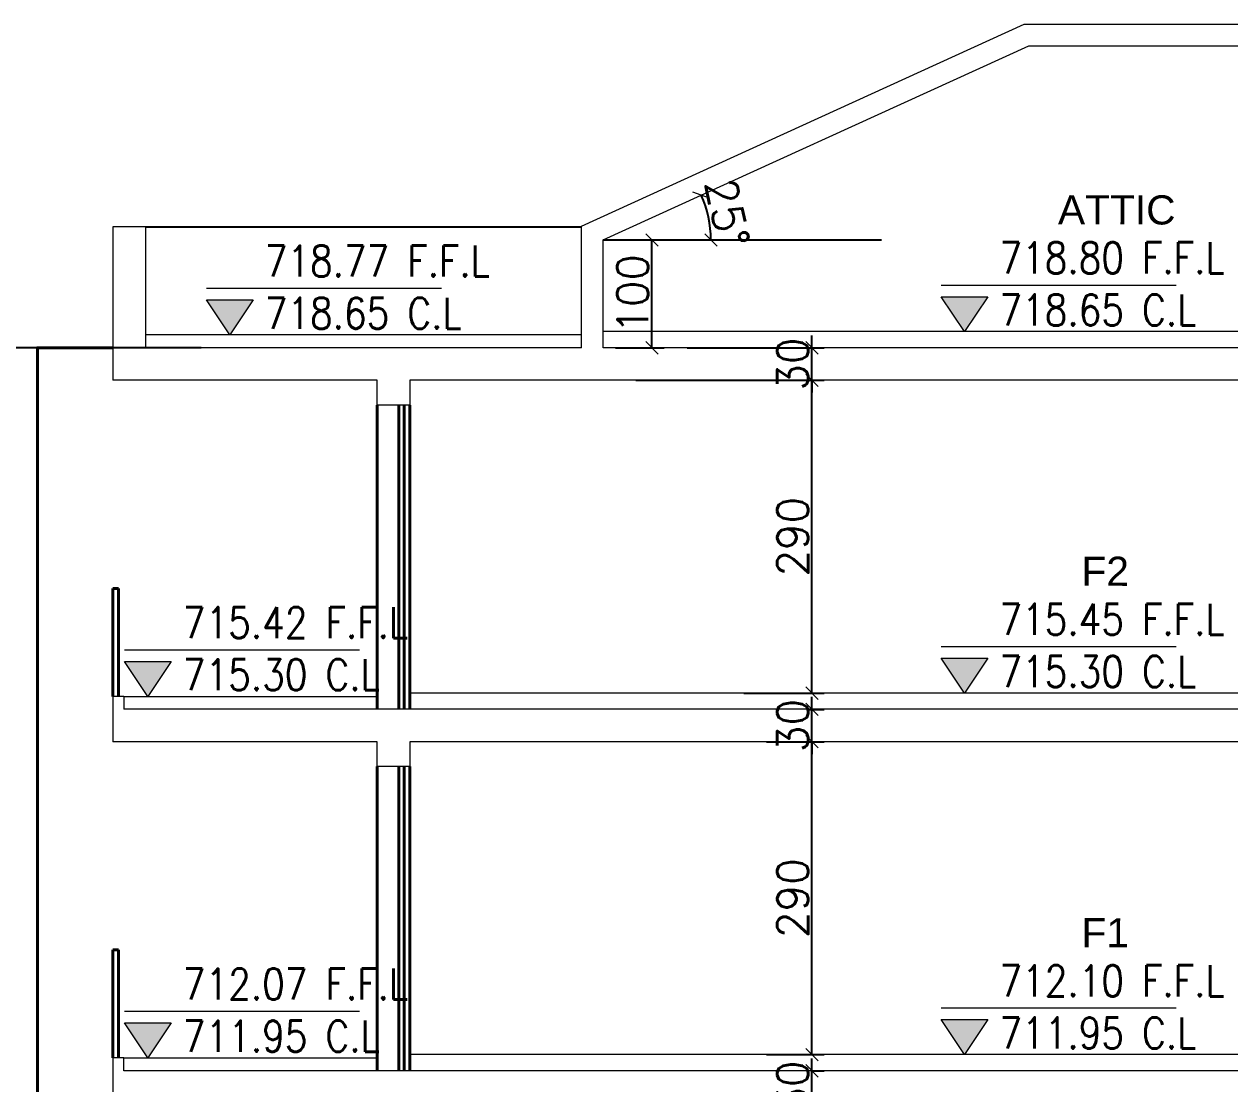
# Model space of a CAD drawing. Header units: metres. Extents: x -322116 to -321123, y -26723 to -26468.
# Drawn here: x -321904.01 to -321892.83, y -26701.68 to -26691.86 of the extents above; entities that cross this region are included whole.
import ezdxf

# ---------------------------------------------------------------- set-up
doc = ezdxf.new("R2010")
doc.units = ezdxf.units.M
doc.header["$LTSCALE"] = 7
doc.header["$MEASUREMENT"] = 0
doc.header["$PDMODE"] = 34
doc.header["$PDSIZE"] = 0.5
for name, color, linetype, lineweight in [('1363TX15X-AS301$0$A-FLOR-IDEN', 4, 'Continuous', 18), ('A-ANNO-TXT3', 6, 'Continuous', 30), ('A-GRID-DIMS', 142, 'Continuous', 9), ('A-WALL-BLWO', 7, 'Continuous', 40), ('L-Structure', 5, 'Continuous', 15), ('XREF-W09-A-ELEV04$0$A--SECT-TILE', 32, 'Continuous', 5)]:
    doc.layers.add(name, color=color, linetype=linetype, lineweight=lineweight)
doc.styles.add('1363TX15X-AS301$0$EG_SIMPLEX', font='SIMPLEX.shx')
doc.styles.add('EG_SIMPLEX', font='SIMPLEX.shx')
doc.styles.get("Standard").update_dxf_attribs({"font": 'romans.shx', "height": 0.5})
doc.dimstyles.new('ERGA-M-0200', dxfattribs={"dimscale": 1.15, "dimtxt": 0.2, "dimasz": 0.2, "dimexe": 0.1, "dimexo": 0.1, "dimgap": 0.06, "dimtad": 1, "dimdec": 1, "dimlfac": 100, "dimrnd": 5, "dimdsep": 46, "dimtxsty": 'EG_SIMPLEX', "dimblk1": 'OBLIQUE', "dimblk2": 'OBLIQUE', "dimsah": 1, "dimcen": 0.3, "dimclrd": 256, "dimclre": 256, "dimclrt": 2, "dimadec": 0, "dimazin": 0, "dimtfac": 1, "dimtdec": 1, "dimtix": 1, "dimtmove": 2, "dimatfit": 3, "dimldrblk": 'OBLIQUE', "dimfxl": 1, "dimtolj": 1, "dimtzin": 0, "dimarcsym": 0})

# ---------------------------------------------------------------- blocks, each defined once
blk = doc.blocks.new('*U133')
blk.add_hatch(color=256).paths.add_polyline_path([(150, 225), (-150, 225), (0, 0)])
blk.add_line((-150, 300), (1362.5, 300))
blk.add_lwpolyline([(-150, 225), (150, 225), (0, 0)], close=True)
at = {"style": '1363TX15X-AS301$0$EG_SIMPLEX', "width": 0.85}
for tag, p in [('F.F.L.', (225, 375)), ('C.L.', (225, 39.3))]:
    blk.add_attdef(tag, p, '', height=200, dxfattribs=at)
blk = doc.blocks.new('_OBLIQUE')
at = {"color": 0, "linetype": 'ByBlock'}
blk.add_line((-0.5, -0.5), (0.5, 0.5), dxfattribs=at)
blk = doc.blocks.new('*D71')
at = {"layer": 'A-GRID-DIMS', "lineweight": -2, "transparency": 16777216}
for p, q in [((-321897.129, -26698.509), (-321896.593, -26698.509)), ((-321896.708, -26701.409), (-321896.708, -26698.509)), ((-321897.129, -26701.409), (-321896.593, -26701.409))]:
    blk.add_line(p, q, dxfattribs=at)
at = {"layer": 'Defpoints', "color": 0, "transparency": 16777216}
for p in [(-321897.244, -26698.509, 0), (-321896.708, -26698.509), (-321897.244, -26701.409, 0)]:
    blk.add_point(p, dxfattribs=at)
at = {"layer": 'A-GRID-DIMS', "lineweight": -2, "transparency": 16777216, "xscale": 0.115, "yscale": 0.115, "zscale": 0.115}
for p, rotation in [((-321896.708, -26698.509), 90), ((-321896.708, -26701.409), 270)]:
    blk.add_blockref('_OBLIQUE', p, dxfattribs=dict(at, rotation=rotation))
at = {"layer": 'A-GRID-DIMS', "color": 2, "transparency": 16777216, "insert": (-321896.886, -26699.959), "char_height": 0.2875, "attachment_point": 5, "rotation": 90, "style": 'EG_SIMPLEX'}
blk.add_mtext('\\A1;290', dxfattribs=at)
blk = doc.blocks.new('*D72')
at = {"layer": 'A-GRID-DIMS', "lineweight": -2, "transparency": 16777216}
for p, q in [((-321898.34, -26695.159), (-321896.593, -26695.159)), ((-321896.708, -26698.059), (-321896.708, -26695.159)), ((-321897.34, -26698.059), (-321896.593, -26698.059))]:
    blk.add_line(p, q, dxfattribs=at)
at = {"layer": 'Defpoints', "color": 0, "transparency": 16777216}
for p in [(-321898.455, -26695.159, 0), (-321896.708, -26695.159), (-321897.455, -26698.059, 0)]:
    blk.add_point(p, dxfattribs=at)
at = {"layer": 'A-GRID-DIMS', "lineweight": -2, "transparency": 16777216, "xscale": 0.115, "yscale": 0.115, "zscale": 0.115}
for p, rotation in [((-321896.708, -26695.159), 90), ((-321896.708, -26698.059), 270)]:
    blk.add_blockref('_OBLIQUE', p, dxfattribs=dict(at, rotation=rotation))
at = {"layer": 'A-GRID-DIMS', "color": 2, "transparency": 16777216, "insert": (-321896.886, -26696.609), "char_height": 0.2875, "attachment_point": 5, "rotation": 90, "style": 'EG_SIMPLEX'}
blk.add_mtext('\\A1;290', dxfattribs=at)
blk = doc.blocks.new('*D75')
at = {"layer": 'A-GRID-DIMS', "lineweight": -2, "transparency": 16777216}
for p, q in [((-321896.708, -26701.559), (-321896.708, -26701.444)), ((-321896.708, -26701.859), (-321896.708, -26701.559)), ((-321896.706, -26701.559), (-321896.593, -26701.559)), ((-321896.708, -26701.859), (-321896.708, -26701.974)), ((-321896.706, -26701.859), (-321896.593, -26701.859))]:
    blk.add_line(p, q, dxfattribs=at)
at = {"layer": 'Defpoints', "color": 0, "transparency": 16777216}
for p in [(-321896.821, -26701.559, 0), (-321896.708, -26701.559), (-321896.821, -26701.859)]:
    blk.add_point(p, dxfattribs=at)
at = {"layer": 'A-GRID-DIMS', "lineweight": -2, "transparency": 16777216, "xscale": 0.115, "yscale": 0.115, "zscale": 0.115}
for p, rotation in [((-321896.708, -26701.559), 270), ((-321896.708, -26701.859), 90)]:
    blk.add_blockref('_OBLIQUE', p, dxfattribs=dict(at, rotation=rotation))
at = {"layer": 'A-GRID-DIMS', "color": 2, "transparency": 16777216, "insert": (-321896.886, -26701.709), "char_height": 0.2875, "attachment_point": 5, "rotation": 90, "style": 'EG_SIMPLEX'}
blk.add_mtext('\\A1;30', dxfattribs=at)
blk = doc.blocks.new('*D76')
at = {"layer": 'A-GRID-DIMS', "lineweight": -2, "transparency": 16777216}
for p, q in [((-321896.708, -26698.209), (-321896.708, -26698.094)), ((-321896.746, -26698.209), (-321896.593, -26698.209)), ((-321896.708, -26698.509), (-321896.708, -26698.209)), ((-321896.746, -26698.509), (-321896.593, -26698.509)), ((-321896.708, -26698.509), (-321896.708, -26698.624))]:
    blk.add_line(p, q, dxfattribs=at)
at = {"layer": 'Defpoints', "color": 0, "transparency": 16777216}
for p in [(-321896.861, -26698.209, 0), (-321896.708, -26698.209), (-321896.861, -26698.509)]:
    blk.add_point(p, dxfattribs=at)
at = {"layer": 'A-GRID-DIMS', "lineweight": -2, "transparency": 16777216, "xscale": 0.115, "yscale": 0.115, "zscale": 0.115}
for p, rotation in [((-321896.708, -26698.209), 270), ((-321896.708, -26698.509), 90)]:
    blk.add_blockref('_OBLIQUE', p, dxfattribs=dict(at, rotation=rotation))
at = {"layer": 'A-GRID-DIMS', "color": 2, "transparency": 16777216, "insert": (-321896.886, -26698.359), "char_height": 0.2875, "attachment_point": 5, "rotation": 90, "style": 'EG_SIMPLEX'}
blk.add_mtext('\\A1;30', dxfattribs=at)
blk = doc.blocks.new('*D77')
at = {"layer": 'A-GRID-DIMS', "lineweight": -2, "transparency": 16777216}
for p, q in [((-321896.708, -26694.859), (-321896.708, -26694.744)), ((-321897.864, -26694.859), (-321896.593, -26694.859)), ((-321896.708, -26695.159), (-321896.708, -26694.859)), ((-321897.851, -26695.159), (-321896.593, -26695.159)), ((-321896.708, -26695.159), (-321896.708, -26695.274))]:
    blk.add_line(p, q, dxfattribs=at)
at = {"layer": 'Defpoints', "color": 0, "transparency": 16777216}
for p in [(-321897.979, -26694.859, 137.849), (-321896.708, -26694.859), (-321897.966, -26695.159)]:
    blk.add_point(p, dxfattribs=at)
at = {"layer": 'A-GRID-DIMS', "lineweight": -2, "transparency": 16777216, "xscale": 0.115, "yscale": 0.115, "zscale": 0.115}
for p, rotation in [((-321896.708, -26694.859), 270), ((-321896.708, -26695.159), 90)]:
    blk.add_blockref('_OBLIQUE', p, dxfattribs=dict(at, rotation=rotation))
at = {"layer": 'A-GRID-DIMS', "color": 2, "transparency": 16777216, "insert": (-321896.886, -26695.009), "char_height": 0.2875, "attachment_point": 5, "rotation": 90, "style": 'EG_SIMPLEX'}
blk.add_mtext('\\A1;30', dxfattribs=at)
blk = doc.blocks.new('*D79')
at = {"layer": 'A-GRID-DIMS', "lineweight": -2, "transparency": 16777216}
for p, q in [((-321902.661, -26694.859), (-321907.71, -26694.859)), ((-321907.595, -26709.166), (-321907.595, -26694.859)), ((-321906.868, -26709.166), (-321907.71, -26709.166))]:
    blk.add_line(p, q, dxfattribs=at)
at = {"layer": 'Defpoints', "color": 0, "transparency": 16777216}
for p in [(-321907.595, -26694.859), (-321902.546, -26694.859, 818.949), (-321906.753, -26709.166)]:
    blk.add_point(p, dxfattribs=at)
at = {"layer": 'A-GRID-DIMS', "lineweight": -2, "transparency": 16777216, "xscale": 0.115, "yscale": 0.115, "zscale": 0.115}
for p, rotation in [((-321907.595, -26694.859), 90), ((-321907.595, -26709.166), 270)]:
    blk.add_blockref('_OBLIQUE', p, dxfattribs=dict(at, rotation=rotation))
at = {"layer": 'A-GRID-DIMS', "color": 2, "transparency": 16777216, "insert": (-321907.773, -26702.012), "char_height": 0.2875, "attachment_point": 5, "rotation": 90, "style": 'EG_SIMPLEX'}
blk.add_mtext('\\A1;1430', dxfattribs=at)
blk = doc.blocks.new('*D107')
at = {"layer": 'A-GRID-DIMS', "lineweight": -2, "transparency": 16777216}
for p, q in [((-321898.527, -26693.859), (-321898.076, -26693.859)), ((-321898.191, -26694.859), (-321898.191, -26693.859)), ((-321898.527, -26694.859), (-321898.076, -26694.859))]:
    blk.add_line(p, q, dxfattribs=at)
at = {"layer": 'Defpoints', "color": 0, "transparency": 16777216}
for p in [(-321898.642, -26693.859, 0), (-321898.191, -26693.859), (-321898.642, -26694.859, 0)]:
    blk.add_point(p, dxfattribs=at)
at = {"layer": 'A-GRID-DIMS', "lineweight": -2, "transparency": 16777216, "xscale": 0.115, "yscale": 0.115, "zscale": 0.115}
for p, rotation in [((-321898.191, -26693.859), 90), ((-321898.191, -26694.859), 270)]:
    blk.add_blockref('_OBLIQUE', p, dxfattribs=dict(at, rotation=rotation))
at = {"layer": 'A-GRID-DIMS', "color": 2, "transparency": 16777216, "insert": (-321898.369, -26694.359), "char_height": 0.2875, "attachment_point": 5, "rotation": 90, "style": 'EG_SIMPLEX'}
blk.add_mtext('\\A1;100', dxfattribs=at)
blk = doc.blocks.new('*D108')
at = {"layer": 'A-GRID-DIMS', "lineweight": -2, "transparency": 16777216}
blk.add_arc((-321898.642, -26693.859), 0.998, 360, 24.5278, dxfattribs=at)
at = {"layer": 'Defpoints', "color": 0, "transparency": 16777216}
for p in [(-321894.698, -26692.059, 0), (-321897.654, -26693.717), (-321898.642, -26693.859, 0), (-321898.642, -26693.859, 0), (-321896.063, -26693.859, 0)]:
    blk.add_point(p, dxfattribs=at)
at = {"layer": 'A-GRID-DIMS', "lineweight": -2, "transparency": 16777216, "xscale": 0.115, "yscale": 0.115, "zscale": 0.115}
for p, rotation in [((-321897.734, -26693.444), 114.5278412052414), ((-321897.644, -26693.859), 269.9999999998736)]:
    blk.add_blockref('_OBLIQUE', p, dxfattribs=dict(at, rotation=rotation))
at = {"layer": 'A-GRID-DIMS', "color": 2, "transparency": 16777216, "insert": (-321897.492, -26693.609), "char_height": 0.2875, "attachment_point": 5, "rotation": 282.2639, "style": 'EG_SIMPLEX'}
blk.add_mtext('\\A1;25°', dxfattribs=at)
blk = doc.blocks.new('*D144')
at = {"layer": 'A-GRID-DIMS', "lineweight": -2, "transparency": 16777216}
for p, q in [((-321902.369, -26694.859), (-321905.086, -26694.859)), ((-321904.971, -26694.859), (-321904.971, -26708.259)), ((-321902.399, -26708.259), (-321905.086, -26708.259))]:
    blk.add_line(p, q, dxfattribs=at)
at = {"layer": 'Defpoints', "color": 0, "transparency": 16777216}
for p in [(-321902.254, -26694.859, 0), (-321904.971, -26708.259), (-321902.284, -26708.259, -230.086)]:
    blk.add_point(p, dxfattribs=at)
at = {"layer": 'A-GRID-DIMS', "lineweight": -2, "transparency": 16777216, "xscale": 0.115, "yscale": 0.115, "zscale": 0.115}
for p, rotation in [((-321904.971, -26694.859), 90), ((-321904.971, -26708.259), 270)]:
    blk.add_blockref('_OBLIQUE', p, dxfattribs=dict(at, rotation=rotation))
at = {"layer": 'A-GRID-DIMS', "color": 2, "transparency": 16777216, "insert": (-321905.149, -26701.559), "char_height": 0.2875, "attachment_point": 5, "rotation": 90, "style": 'EG_SIMPLEX'}
blk.add_mtext('\\A1;1340', dxfattribs=at)

msp = doc.modelspace()

# ---------------------------------------------------------------- linework, layer by layer
at = {"color": 8, "transparency": 33554623}
for p, q in [((-321902.8857, -26693.7387, 877.0005), (-321898.8422, -26693.7387, 877.0007)), ((-321898.6422, -26693.8587, 0), (-321896.0633, -26693.8587, 0))]:
    msp.add_line(p, q, dxfattribs=at)
at = {"layer": 'A-WALL-BLWO', "color": 4}
for p, q in [((-321900.7357, -26695.3887, 0.0001), (-321900.7357, -26698.2087, 0)), ((-321900.5357, -26695.3887, 0), (-321900.5357, -26698.2087, 0)), ((-321900.4857, -26695.3887, 0), (-321900.4857, -26698.2087, 0)), ((-321900.4357, -26695.3887, 0.0001), (-321900.4357, -26698.2087, 0)), ((-321903.1857, -26698.0887, -0.0002), (-321903.1857, -26697.0887, 0)), ((-321903.1357, -26697.0887, 0), (-321903.1857, -26697.0887, 0)), ((-321903.1357, -26698.0887, -0.0002), (-321903.1357, -26697.0887, 0)), ((-321900.7357, -26698.7387, 0.0001), (-321900.7357, -26701.5587, 0)), ((-321900.5357, -26698.7387, 0), (-321900.5357, -26701.5587, 0)), ((-321900.4857, -26698.7387, 0), (-321900.4857, -26701.5587, 0)), ((-321900.4357, -26698.7387, 0.0001), (-321900.4357, -26701.5587, 0)), ((-321903.1857, -26701.4387, -0.0002), (-321903.1857, -26700.4387, 0)), ((-321903.1357, -26700.4387, 0), (-321903.1857, -26700.4387, 0)), ((-321903.1357, -26701.4387, -0.0002), (-321903.1357, -26700.4387, 0))]:
    msp.add_line(p, q, dxfattribs=at)
at = {"layer": 'A-WALL-BLWO', "elevation": 0}
msp.add_lwpolyline([(-321903.1857, -26705.2087), (-321903.8857, -26705.2087), (-321903.8857, -26694.8587), (-321903.1857, -26694.8587)], dxfattribs=at)
at = {"layer": 'L-Structure'}
for p, q in [((-321903.1857, -26693.7387, 877.0005), (-321903.1857, -26695.1587, -0.0001)), ((-321902.8857, -26693.7387, 877.0005), (-321903.1857, -26693.7387, 877.0005)), ((-321902.8857, -26693.7387, 877.0005), (-321902.8857, -26694.8587, -0.0001)), ((-321898.8422, -26694.8587, 0.0002), (-321902.8857, -26694.8587, 0.0002)), ((-321881.8857, -26694.8587, 0.0002), (-321898.6422, -26694.8587, 0.0002)), ((-321900.7357, -26695.1587, -0.0004), (-321903.1857, -26695.1587, -0.0006)), ((-321881.9815, -26695.1587, 0.0002), (-321900.4357, -26695.1587, -0.0004)), ((-321881.9857, -26698.2087, 0.0001), (-321903.0857, -26698.2087, 0)), ((-321900.7357, -26698.5087, 0.0001), (-321903.1857, -26698.5087, 0)), ((-321900.7357, -26698.5087, 0.0001), (-321903.1857, -26698.5087, 0)), ((-321881.9857, -26698.5087, 0.0001), (-321900.4357, -26698.5087, 0.0001)), ((-321900.7357, -26701.5587, 0.0001), (-321903.0857, -26701.5587, 0)), ((-321900.4357, -26701.5587, 0.0001), (-321900.7357, -26701.5587, 0.0001)), ((-321881.9857, -26701.5587, 0.0001), (-321900.4357, -26701.5587, 0.0001))]:
    msp.add_line(p, q, dxfattribs=at)
for points, elevation in [([(-321898.8422, -26694.8587), (-321898.8422, -26693.7317), (-321894.7422, -26691.8587), (-321885.6857, -26691.8587), (-321881.6857, -26693.7303)], 0), ([(-321898.6422, -26694.8587), (-321898.6422, -26693.8587), (-321894.6976, -26692.0587), (-321885.7293, -26692.0587), (-321881.8857, -26693.8587), (-321881.8857, -26694.8587)], 0), ([(-321900.4357, -26695.1587), (-321900.4357, -26695.3887), (-321900.7357, -26695.3887), (-321900.7357, -26695.1587)], 0.0001), ([(-321903.1857, -26698.0887), (-321903.1857, -26698.5087)], 0), ([(-321903.0857, -26698.0887), (-321903.1857, -26698.0887)], -0.0002), ([(-321903.0857, -26698.0887), (-321903.0857, -26698.2087)], -0.0002), ([(-321900.4357, -26698.5087), (-321900.4357, -26698.7387), (-321900.7357, -26698.7387), (-321900.7357, -26698.5087)], 0.0001), ([(-321903.0857, -26701.5587), (-321903.0857, -26701.4387), (-321903.1857, -26701.4387), (-321903.1857, -26701.8587)], 0)]:
    msp.add_lwpolyline(points, dxfattribs=dict(at, elevation=elevation))
at = {"layer": 'XREF-W09-A-ELEV04$0$A--SECT-TILE'}
for p, q in [((-321898.8422, -26694.7387, 877.0008), (-321902.8857, -26694.7387, 877.0005)), ((-321881.8857, -26694.7087, 877.0008), (-321898.6422, -26694.7087, 877.0008)), ((-321903.0857, -26698.0887, -0.0002), (-321900.7357, -26698.0887, -0.0002)), ((-321888.5857, -26698.0587, 0.0002), (-321900.4357, -26698.0587, -0.0001)), ((-321903.0857, -26701.4387, -0.0002), (-321900.7357, -26701.4387, -0.0002)), ((-321888.5857, -26701.4087, 0.0002), (-321900.4357, -26701.4087, -0.0001))]:
    msp.add_line(p, q, dxfattribs=at)

# ---------------------------------------------------------------- block references
at = {"layer": '1363TX15X-AS301$0$A-FLOR-IDEN', "xscale": 0.00144, "yscale": 0.00144, "zscale": 0.00144}
for p, values in [((-321902.103, -26694.7387, 0.0007), {'C.L.': '718.65 C.L', 'F.F.L.': '718.77 F.F.L'}), ((-321895.2938, -26694.7087, 0.0007), {'C.L.': '718.65 C.L', 'F.F.L.': '718.80 F.F.L'}), ((-321902.8614, -26698.0887, 0), {'C.L.': '715.30 C.L', 'F.F.L.': '715.42 F.F.L'}), ((-321895.2938, -26698.0587, 0), {'C.L.': '715.30 C.L', 'F.F.L.': '715.45 F.F.L'}), ((-321902.8614, -26701.4387, 0), {'C.L.': '711.95 C.L', 'F.F.L.': '712.07 F.F.L'}), ((-321895.2938, -26701.4087, 0), {'C.L.': '711.95 C.L', 'F.F.L.': '712.10 F.F.L'})]:
    msp.add_blockref('*U133', p, dxfattribs=at).add_auto_attribs(values)

# ---------------------------------------------------------------- texts
at = {"layer": 'A-ANNO-TXT3', "lineweight": 5, "char_height": 0.27, "attachment_point": 1, "rotation": 359.90083}
for s, insert in [('\\A1;{\\fArial Unicode MS|b0|i0|c0|p34;ATTIC}', (-321894.4271, -26693.4437, 1754.0008)), ('\\A1;{\\fArial Unicode MS|b0|i0|c0|p34;F2}', (-321894.2096, -26696.7937, 877)), ('\\A1;{\\fArial Unicode MS|b0|i0|c0|p34;F1}', (-321894.2096, -26700.1437, 877))]:
    msp.add_mtext_dynamic_manual_height_columns(s, width=1.423931, gutter_width=3.0774, heights=[0.4674], dxfattribs=dict(at, insert=insert))

# ---------------------------------------------------------------- dimensions: what is measured, and where the dimension line sits
at = {"layer": 'A-GRID-DIMS'}
dim = msp.add_angular_dim_2l(base=(-321897.654, -26693.7167), line1=((-321898.6422, -26693.8587, 0), (-321894.6976, -26692.0587, 0)), line2=((-321898.6422, -26693.8587, 0), (-321896.0633, -26693.8587, 0)), dimstyle='ERGA-M-0200', override={"dimtxt": 0.25, "dimasz": 0.1, "dimgap": 0.03, "dimfxl": 100}, dxfattribs=at)
dim.commit()
dim.dimension.update_dxf_attribs({"geometry": '*D108', "text_midpoint": (-321897.4925, -26693.6088)})
for base, p1, p2, picture, middle in [((-321898.1905, -26693.8587), (-321898.6422, -26694.8587, 0), (-321898.6422, -26693.8587, 0), '*D107', (-321898.3688, -26694.3587)), ((-321907.5947, -26694.8587), (-321906.7535, -26709.1659), (-321902.5465, -26694.8587, 818.949), '*D79', (-321907.773, -26702.0123)), ((-321904.9712, -26708.2587), (-321902.2545, -26694.8587, 0.0002), (-321902.2843, -26708.2587, -230.0857), '*D144', (-321905.1494, -26701.5587)), ((-321896.7077, -26694.8587), (-321897.9664, -26695.1587), (-321897.9786, -26694.8587, 137.8487), '*D77', (-321896.8859, -26695.0087)), ((-321896.7077, -26695.1587), (-321897.4551, -26698.0587, -0.0001), (-321898.4551, -26695.1587, -0.0003), '*D72', (-321896.8859, -26696.6087)), ((-321896.7077, -26698.2087), (-321896.8611, -26698.5087), (-321896.8611, -26698.2087, 0.0001), '*D76', (-321896.8859, -26698.3587)), ((-321896.7077, -26698.5087), (-321897.2444, -26701.4087, 0), (-321897.2444, -26698.5087, 0.0001), '*D71', (-321896.8859, -26699.9587)), ((-321896.7077, -26701.5587), (-321896.8208, -26701.8587), (-321896.8208, -26701.5587, 0.0001), '*D75', (-321896.8859, -26701.7087))]:
    dim = msp.add_linear_dim(base=base, p1=p1, p2=p2, angle=90, dimstyle='ERGA-M-0200', override={"dimtxt": 0.25, "dimasz": 0.1, "dimgap": 0.03, "dimfxl": 100}, dxfattribs=at)
    dim.commit()
    dim.dimension.update_dxf_attribs({"geometry": picture, "text_midpoint": middle})

doc.saveas('drawing.dxf')
